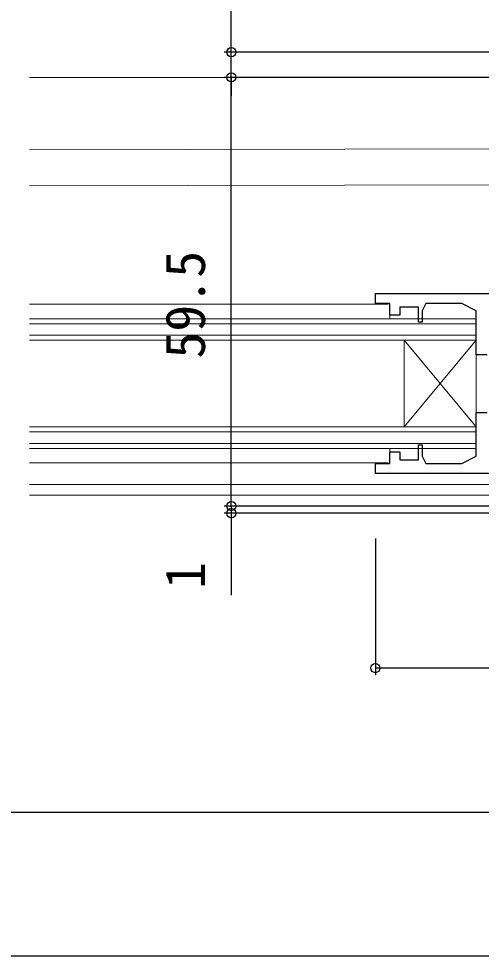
# Model space of a CAD drawing. Units: millimetres, scale not verified. Extents: x -960 to 960, y -674 to 671.
# Drawn here: x 432.9 to 497.1, y -70.5 to 59.6 of the extents above; entities that cross this region are included whole.
import ezdxf
from ezdxf.enums import TextEntityAlignment as Align

# ---------------------------------------------------------------- set-up
doc = ezdxf.new("R2010")
doc.units = ezdxf.units.MM
doc.header["$LTSCALE"] = 4
doc.layers.add('0-2_YKK_11', color=7, linetype='Continuous')
doc.layers.add('0-6_YKK_D', color=6, linetype='Continuous')
doc.layers.add('0-4_YKK_12', color=2, linetype='Continuous', lineweight=18)
doc.styles.add('ＭＳ ゴシック', font='')
doc.styles.get('ＭＳ ゴシック').set_extended_font_data('MS Gothic')

msp = doc.modelspace()

# ---------------------------------------------------------------- linework, layer by layer
at = {"layer": '0-2_YKK_11'}
for points in [[(482.4, 21.501), (540.4, 21.501)], [(488.4, 17.501), (488.4, 19.601), (485.8, 19.601), (485.8, 18.501), (484.4, 18.501), (484.4, 20.101), (482.4, 20.101), (482.4, 21.501)], [(497.9, 13.001), (496.4, 13.001), (496.4, 19.101), (494.4, 20.101), (489.4, 20.101), (488.9, 19.101), (488.9, 17.501), (488.4, 17.501)], [(530.4, -3.499), (482.4, -3.499), (482.4, -2.099), (484.4, -2.099), (484.4, -0.499), (485.8, -0.499), (485.8, -1.599), (488.4, -1.599), (488.4, 0.501), (488.9, 0.501), (488.9, -1.099), (489.4, -2.099), (494.4, -2.099), (496.4, -1.099), (496.4, 5.001), (497.9, 5.001)]]:
    msp.add_lwpolyline(points, dxfattribs=at)
at = {"layer": '0-4_YKK_12'}
for p, q in [((542.4, 51.5), (434.4, 51.5)), ((542.4, 41.658), (434.4, 41.445)), ((542.4, 36.672), (434.4, 36.462)), ((434.4, 20.001), (484.2, 20.001)), ((484.4, 18.001), (484.4, 19.601)), ((434.4, 18.001), (496.4, 18.001)), ((434.4, 17.301), (496.4, 17.301)), ((496.4, 0.001), (496.4, 18.001)), ((434.4, 15.701), (496.4, 15.701)), ((434.4, 15.001), (496.4, 15.001)), ((486.4, 3.001), (486.4, 15.001)), ((486.4, 3.001), (496.4, 15.001)), ((486.4, 15.001), (496.4, 3.001)), ((434.4, 3.001), (496.4, 3.001)), ((434.4, 2.301), (496.4, 2.301)), ((434.4, 0.701), (496.4, 0.701)), ((434.4, 0.001), (496.4, 0.001)), ((484.4, -1.486), (484.402, 0.001)), ((434.4, -1.999), (484.2, -1.999)), ((434.4, -5), (542.4, -5)), ((434.4, -6.5), (532.476, -6.5))]:
    msp.add_line(p, q, dxfattribs=at)
at = {"layer": '0-6_YKK_D'}
for p, q in [((462.4, 55), (462.4, 76.117)), ((545.9, 55), (461.4, 55)), ((462.4, 51.5), (462.4, 55)), ((542.4, 51.5), (461.4, 51.5)), ((541.4, 51.5), (461.4, 51.5)), ((462.4, -8), (462.4, 51.5)), ((462.4, 51.5), (462.4, 48.95)), ((462.4, -8), (462.4, -5.45)), ((531.4, -8), (461.4, -8)), ((531.4, -8), (461.4, -8)), ((546.15, -9), (461.4, -9)), ((462.4, -8), (462.4, -9)), ((462.4, -9), (462.4, -20.358)), ((482.4, -12.5), (482.4, -31.5)), ((531.9, -30.5), (482.4, -30.5)), ((185.5, -50.5), (545.9, -50.5)), ((666.4, -70.5), (192.5, -70.5))]:
    msp.add_line(p, q, dxfattribs=at)
for centre in [(462.4, 55), (462.4, 51.5), (462.4, 51.5), (462.4, -8), (462.4, -8), (462.4, -9), (482.4, -30.5)]:
    msp.add_circle(centre, 0.637, dxfattribs=at)

# ---------------------------------------------------------------- texts
at = {"layer": '0-6_YKK_D', "style": 'ＭＳ ゴシック'}
for s, p in [('59.5', (460.4, 12.46)), ('1', (460.4, -19.509))]:
    msp.add_text(s, height=5.499, rotation=90, dxfattribs=at).set_placement(p, align=Align.BOTTOM_LEFT)

doc.saveas('drawing.dxf')
